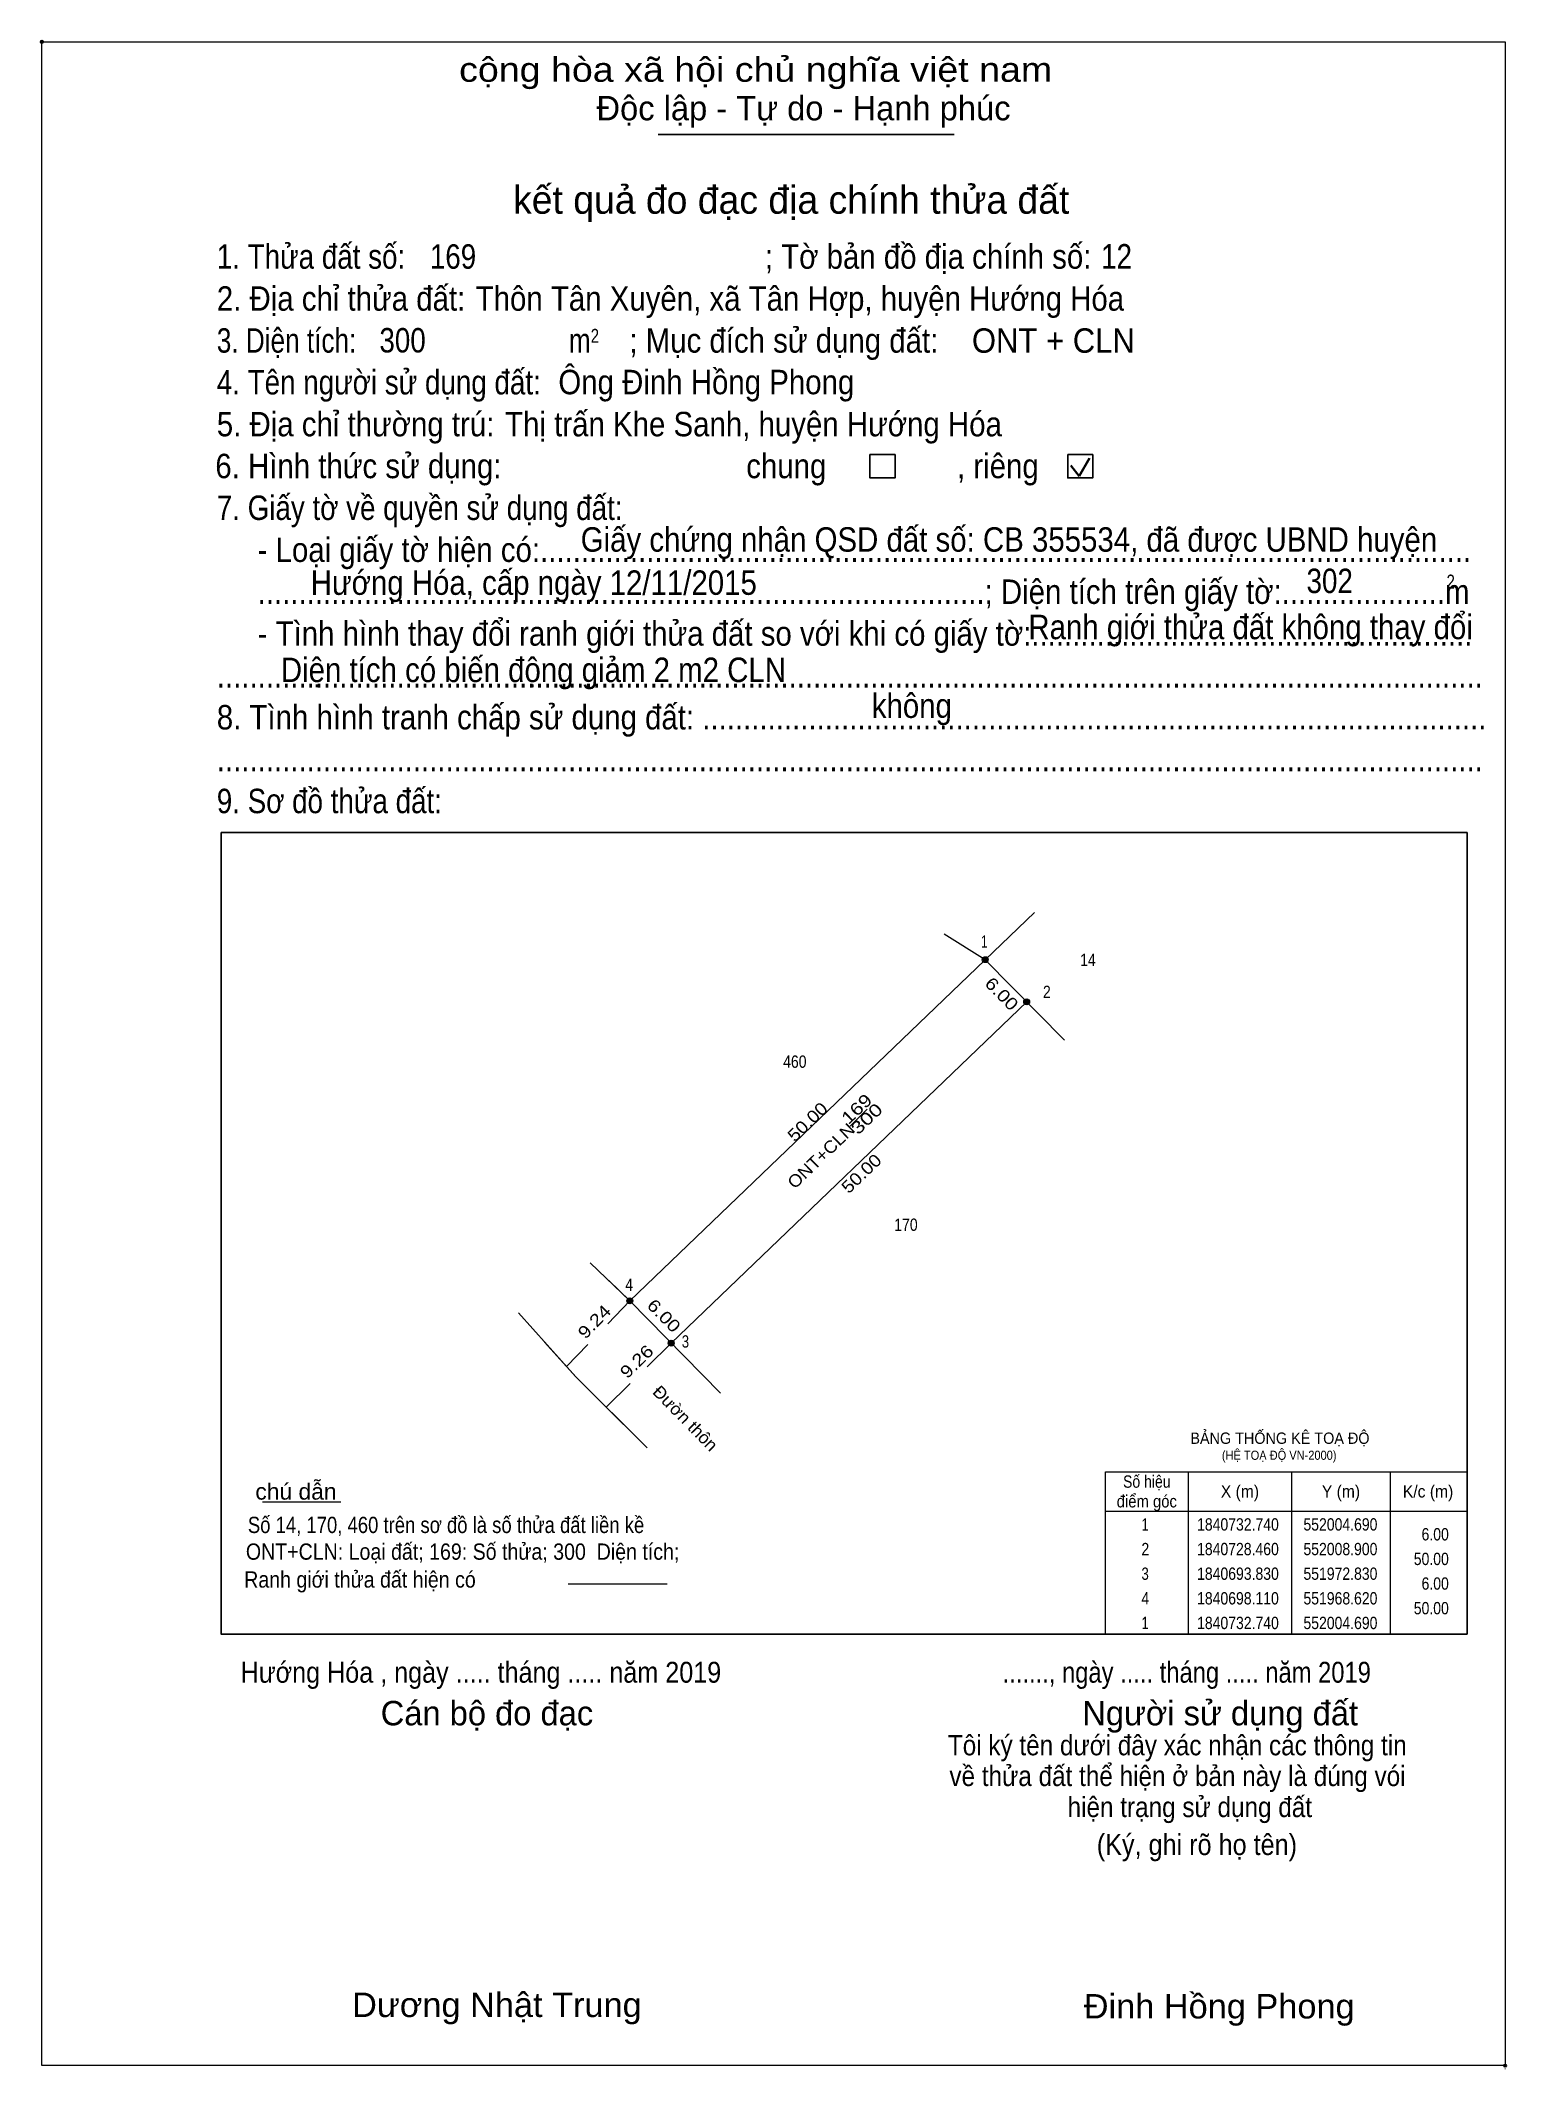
# Model space of a CAD drawing. Header units: metres. Extents: x 551544 to 552037, y 1840499 to 1840764.
# Drawn here: x 551543.6 to 551692.3, y 1840499.1 to 1840705 of the extents above.
import ezdxf
from ezdxf.enums import TextEntityAlignment as Align

# ---------------------------------------------------------------- set-up
doc = ezdxf.new("R2010")
doc.units = ezdxf.units.M
doc.header["$LTSCALE"] = 0.5
doc.header["$PDMODE"] = 32
doc.header["$PDSIZE"] = 0.25
doc.linetypes.add('MEDIUM_DASHED', pattern=[4.5, 3, -1.5])
for name, color, linetype, lineweight in [('1', 7, 'MEDIUM_DASHED', 13), ('10', 7, 'Continuous', 13), ('12', 7, 'Continuous', 13), ('17', 7, 'Continuous', 13), ('2', 7, 'Continuous', 25), ('23', 7, 'Continuous', 13), ('6', 7, 'Continuous', 13), ('63', 7, 'Continuous', 13)]:
    doc.layers.add(name, color=color, linetype=linetype, lineweight=lineweight)

msp = doc.modelspace()

# ---------------------------------------------------------------- hatches: boundary and pattern name
at = {"layer": '63'}
for points in [[(551639.72, 1840611.72, 1), (551639.12, 1840611.72, 1)], [(551643.93, 1840607.44, 1), (551643.33, 1840607.44, 1)], [(551603.65, 1840577.09, 1), (551603.05, 1840577.09, 1)], [(551607.86, 1840572.81, 1), (551607.26, 1840572.81, 1)]]:
    msp.add_hatch(color=256, dxfattribs=at).paths.add_polyline_path(points)

# ---------------------------------------------------------------- linework, layer by layer
at = {"layer": '10'}
msp.add_line((551599.33, 1840580.96), (551603.35, 1840577.09), dxfattribs=at)
msp.add_lwpolyline([(551602.71, 1840564.56), (551597.88, 1840569.38), (551594.71, 1840572.9)], dxfattribs=at)
at = {"layer": '12'}
for p, q in [((551639.42, 1840611.72), (551647.47, 1840603.54)), ((551612.57, 1840567.72), (551603.35, 1840577.09))]:
    msp.add_line(p, q, dxfattribs=at)
at = {"layer": '17'}
msp.add_line((551566.08, 1840556.68), (551574.04, 1840556.68), dxfattribs=at)
at = {"layer": '2'}
for p, q in [((551606.23, 1840695.46), (551636.26, 1840695.46)), ((551561.89, 1840624.63), (551688.32, 1840624.63)), ((551688.32, 1840624.63), (551688.32, 1840543.25))]:
    msp.add_line(p, q, dxfattribs=at)
at = {"layer": '2', "lineweight": 35}
for p, q in [((551648.12, 1840661.89), (551648.96, 1840660.79)), ((551648.96, 1840660.79), (551649.99, 1840662.63))]:
    msp.add_line(p, q, dxfattribs=at)
at = {"layer": '2', "lineweight": 13}
msp.add_line((551643.63, 1840607.44), (551607.56, 1840572.81), dxfattribs=at)
msp.add_lwpolyline([(551543.68, 1840704.88), (551692.19, 1840704.88), (551692.19, 1840499.48), (551543.68, 1840499.48)], close=True, dxfattribs=at)
at = {"layer": '2'}
for points in [[(551627.72, 1840662.99), (551630.27, 1840662.99), (551630.27, 1840660.61), (551627.72, 1840660.61)], [(551647.79, 1840662.99), (551650.34, 1840662.99), (551650.34, 1840660.61), (551647.79, 1840660.61)]]:
    msp.add_lwpolyline(points, close=True, dxfattribs=at)
msp.add_lwpolyline([(551688.32, 1840543.25), (551561.89, 1840543.25), (551561.89, 1840624.63)], dxfattribs=at)
at = {"layer": '2', "lineweight": 13}
msp.add_lwpolyline([(551644.42, 1840616.52), (551603.35, 1840577.09), (551601.21, 1840579.15)], dxfattribs=at)
at = {"layer": '2'}
for p in [(551543.68, 1840704.88), (551692.19, 1840499.48)]:
    msp.add_point(p, dxfattribs=at)
at = {"layer": '23'}
msp.add_lwpolyline([(551605.1, 1840562.18), (551597.88, 1840569.38), (551592.04, 1840575.87)], dxfattribs=at)
at = {"layer": '6'}
msp.add_line((551597.08, 1840548.39), (551607.14, 1840548.39), dxfattribs=at)
at = {"layer": '63'}
for p, q in [((551639.42, 1840611.72), (551635.24, 1840614.32)), ((551627.45, 1840596.54), (551625.72, 1840594.83)), ((551601.12, 1840574.77), (551603.35, 1840577.09)), ((551596.94, 1840570.43), (551599.08, 1840572.65)), ((551605.11, 1840570.4), (551607.56, 1840572.81)), ((551600.96, 1840566.31), (551603.39, 1840568.7)), ((551660.02, 1840559.75), (551660.02, 1840543.25)), ((551670.52, 1840559.75), (551670.52, 1840543.25)), ((551680.52, 1840559.75), (551680.52, 1840543.25)), ((551651.62, 1840555.75), (551688.32, 1840555.75))]:
    msp.add_line(p, q, dxfattribs=at)
msp.add_lwpolyline([(551651.62, 1840559.75), (551688.32, 1840559.75), (551688.32, 1840543.25), (551651.62, 1840543.25)], close=True, dxfattribs=at)
for centre in [(551639.42, 1840611.72), (551643.63, 1840607.44), (551603.35, 1840577.09), (551607.56, 1840572.81)]:
    msp.add_circle(centre, 0.3, dxfattribs=at)

# ---------------------------------------------------------------- texts
at = {"layer": '1'}
for s, height, width, p in [('BẢNG THỐNG KÊ TOẠ ĐỘ ', 1.15, 0.95, (551660.24, 1840562.58)), ('(HỆ TOẠ ĐỘ VN-2000)', 0.93, 0.9, (551663.44, 1840560.96))]:
    msp.add_text(s, height=height, dxfattribs=dict(at, width=width)).set_placement(p)
at = {"layer": '2'}
for s, height, width, p in [('cộng hòa xã hội chủ nghĩa việt nam', 2.479, 1.15, (551586.03, 1840700.82)), ('1. Thửa đất số:', 2.479, 0.85, (551561.44, 1840681.85)), ('; Tờ bản đồ địa chính số:', 2.479, 0.9, (551617.06, 1840681.85)), ('169', 2.48, 0.85, (551583.06, 1840681.85)), ('12', 2.48, 0.85, (551651.18, 1840681.87)), ('2. Địa chỉ thửa đất:', 2.479, 0.9, (551561.44, 1840677.59)), ('Thôn Tân Xuyên, xã Tân Hợp, huyện Hướng Hóa', 2.48, 0.9, (551587.71, 1840677.59)), ('3. Diện tích:', 2.479, 0.8, (551561.44, 1840673.33)), ('300', 2.48, 0.85, (551577.94, 1840673.35)), ('m', 2.479, 0.8, (551597.17, 1840673.33)), ('2', 1.416, 0.8, (551599.39, 1840674.33)), ('; Mục đích sử dụng đất:', 2.479, 0.9, (551603.31, 1840673.33)), ('ONT + CLN', 2.479, 0.95, (551638.07, 1840673.32)), ('Ông Đinh Hồng Phong', 2.48, 0.9, (551596.1, 1840669.11)), ('4. Tên người sử dụng đất:', 2.479, 0.85, (551561.44, 1840669.09)), ('5. Địa chỉ thường trú:', 2.479, 0.9, (551561.44, 1840664.84)), ('Thị trấn Khe Sanh, huyện Hướng Hóa', 2.48, 0.9, (551590.7, 1840664.84)), ('6. Hình thức sử dụng:', 2.479, 0.9, (551561.29, 1840660.59)), ('chung                , riêng', 2.479, 0.9, (551615.17, 1840660.59)), ('7. Giấy tờ về quyền sử dụng đất:', 2.479, 0.85, (551561.44, 1840656.35)), ('Giấy chứng nhận QSD đất số: CB 355534, đã được UBND huyện', 2.48, 0.9, (551598.37, 1840653.13)), ('     - Loại giấy tờ hiện có:..................................................................................................................', 2.479, 0.9, (551561.44, 1840652.09)), ('     .........................................................................................; Diện tích trên giấy tờ:....................m', 2.479, 0.9, (551561.44, 1840647.83)), ('Hướng Hóa, cấp ngày 12/11/2015', 2.48, 0.9, (551570.97, 1840648.75)), ('302', 2.48, 0.85, (551672.03, 1840648.93)), ('2', 1.416, 0.8, (551686.24, 1840649.39)), ('     - Tình hình thay đổi ranh giới thửa đất so với khi có giấy tờ:......................................................', 2.479, 0.9, (551561.44, 1840643.59)), ('Ranh giới thửa đất không thay đổi', 2.48, 0.9, (551643.8, 1840644.25)), ('Diện tích có biến động giảm 2 m2 CLN', 2.48, 0.9, (551567.94, 1840639.9)), ('...........................................................................................................................................................', 2.479, 0.9, (551561.44, 1840639.34)), ('8. Tình hình tranh chấp sử dụng đất: ................................................................................................', 2.479, 0.9, (551561.44, 1840635.09)), ('không', 2.479, 0.9, (551627.91, 1840636.26)), ('...........................................................................................................................................................', 2.479, 0.9, (551561.44, 1840630.85)), ('9. Sơ đồ thửa đất:', 2.479, 0.85, (551561.44, 1840626.59)), ('Hướng Hóa , ngày ..... tháng ..... năm 2019', 2.12, 0.9, (551563.86, 1840538.34)), ('......., ngày ..... tháng ..... năm 2019', 2.12, 0.85, (551641.19, 1840538.34)), ('(Ký, ghi rõ họ tên)', 2.125, 0.9, (551650.74, 1840520.85)), ('Dương Nhật Trung', 2.48, 1.05, (551575.17, 1840504.41)), ('Đinh Hồng Phong', 2.48, 1.05, (551649.42, 1840504.26))]:
    msp.add_text(s, height=height, dxfattribs=dict(at, width=width)).set_placement(p)
for s, p in [('Độc lập - Tự do - Hạnh phúc', (551599.97, 1840696.91)), ('Cán bộ đo đạc', (551578.07, 1840534.01)), ('Người sử dụng đất', (551649.27, 1840534.01))]:
    msp.add_text(s, height=2.479, dxfattribs=at).set_placement(p)
for s, height, p in [('kết quả đo đạc địa chính thửa đất', 2.833, (551619.735, 1840687.43)), ('.', 0.7084, (551692.1804, 1840499.09))]:
    msp.add_text(s, height=height, dxfattribs=at).set_placement(p, align=Align.CENTER)
at = {"layer": '2', "width": 0.9}
for s, p in [('Tôi ký tên dưới đây xác nhận các thông tin', (551658.915, 1840530.97)), ('về thửa đất thể hiện ở bản này là đúng vói', (551658.935, 1840527.85)), ('hiện trạng sử dụng đất', (551660.185, 1840524.7))]:
    msp.add_text(s, height=2.048, dxfattribs=at).set_placement(p, align=Align.CENTER)
at = {"layer": '6'}
for s, width, p in [('chú dẫn', 1.05, (551565.35, 1840556.92)), ('Số 14, 170, 460 trên sơ đồ là số thửa đất liền kề', 0.85, (551564.59, 1840553.53)), ('ONT+CLN: Loại đất; 169: Số thửa; 300  Diện tích;', 0.9, (551564.39, 1840550.82)), ('Ranh giới thửa đất hiện có ', 0.9, (551564.22, 1840547.99))]:
    msp.add_text(s, height=1.65, dxfattribs=dict(at, width=width)).set_placement(p)
at = {"layer": '63'}
for s, width, p in [(' 1', 0.75, (551639.68, 1840612.94)), (' 2', 0.85, (551646.07, 1840607.83)), (' 4', 0.85, (551603.68, 1840578.11)), (' 3', 0.8, (551609.37, 1840572.35)), ('6.00', 0.85, (551686.47, 1840552.78)), ('50.00', 0.85, (551686.47, 1840550.28)), ('6.00', 0.85, (551686.47, 1840547.78)), ('50.00', 0.85, (551686.47, 1840545.28))]:
    msp.add_text(s, height=1.25, dxfattribs=dict(at, width=width)).set_placement(p, align=Align.RIGHT)
for s, width, p in [('14', 0.85, (551649.845, 1840611.08)), ('460', 0.85, (551620.1, 1840600.75)), ('170', 0.85, (551631.38, 1840584.2)), ('Số hiệu', 0.85, (551655.82, 1840558.13)), ('điểm góc', 0.9, (551655.82, 1840556.13)), ('X (m)', 0.95, (551665.27, 1840557.13)), ('Y (m)', 0.95, (551675.525, 1840557.13)), ('K/c (m)', 0.95, (551684.365, 1840557.13)), (' 1', 0.75, (551655.47, 1840553.78)), ('1840732.740', 0.85, (551665.07, 1840553.78)), ('552004.690', 0.85, (551675.47, 1840553.78)), (' 2', 0.85, (551655.475, 1840551.28)), ('1840728.460', 0.85, (551665.07, 1840551.28)), ('552008.900', 0.85, (551675.47, 1840551.28)), (' 3', 0.8, (551655.465, 1840548.78)), ('1840693.830', 0.85, (551665.07, 1840548.78)), ('551972.830', 0.85, (551675.47, 1840548.78)), (' 4', 0.85, (551655.47, 1840546.28)), ('1840698.110', 0.85, (551665.07, 1840546.28)), ('551968.620', 0.85, (551675.47, 1840546.28)), (' 1', 0.75, (551655.47, 1840543.78)), ('1840732.740', 0.85, (551665.07, 1840543.78)), ('552004.690', 0.85, (551675.47, 1840543.78))]:
    msp.add_text(s, height=1.25, dxfattribs=dict(at, width=width)).set_placement(p, align=Align.CENTER)
for s, rotation, width, p in [('6.00', 314.528, 1.2, (551640.6482, 1840607.8182)), ('169', 43.833, 1.25, (551626.8072, 1840596.1258)), ('50.00', 43.833, 1.15, (551621.8222, 1840594.8126)), ('300', 43.833, 1.3, (551627.8272, 1840595.1254)), ('ONT+CLN', 43.833, 1.1, (551623.1972, 1840591.3631)), ('50.00', 43.833, 1.15, (551627.2922, 1840589.5626)), ('9.24', 46.096, 1.2, (551600.2023, 1840574.5366)), ('6.00', 314.528, 1.2, (551606.3682, 1840575.1482)), ('9.26', 44.563, 1.2, (551604.4865, 1840570.4947)), ('Đườn thôn', 314.528, 1.05, (551608.5442, 1840564.7382))]:
    msp.add_text(s, height=1.25, rotation=rotation, dxfattribs=dict(at, width=width)).set_placement(p, align=Align.CENTER)

doc.saveas('drawing.dxf')
